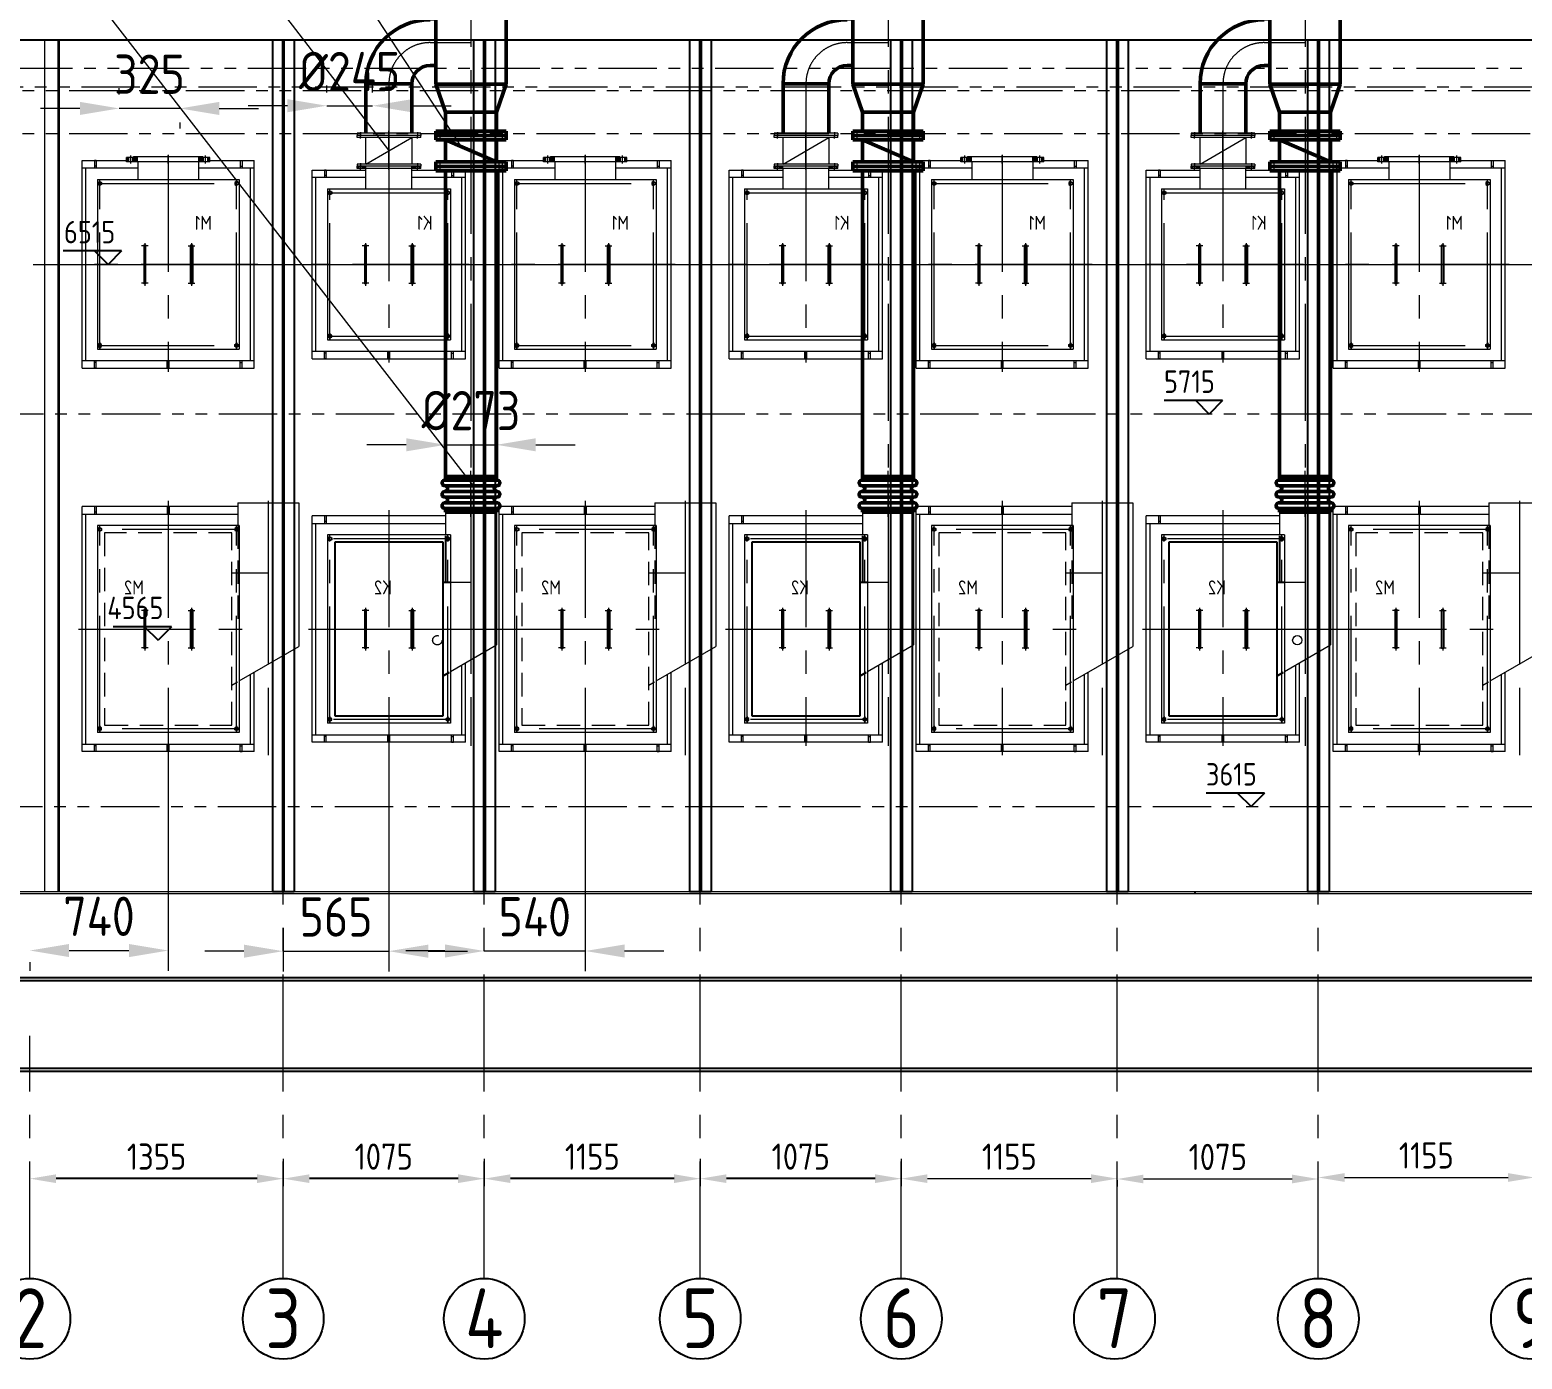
# Model space of a CAD drawing. Header units: millimetres. Extents: x 188205 to 604756, y -401673 to 15123.
# Drawn here: x 348266 to 356246, y -314568 to -307459 of the extents above; entities that cross this region are included whole.
import ezdxf
from ezdxf.enums import TextEntityAlignment as Align

# ---------------------------------------------------------------- set-up
doc = ezdxf.new("R2010")
doc.units = ezdxf.units.MM
doc.header["$LTSCALE"] = 500
for name, pattern in [('CENTER', [2, 1.25, -0.25, 0.25, -0.25]), ('CONTINOUS', [0]), ('DASHED2', [0.375, 0.25, -0.125]), ('DASHEDX2', [38.1, 25.4, -12.7]), ('PHANTOM2', [1.25, 0.625, -0.125, 0.125, -0.125, 0.125, -0.125])]:
    doc.linetypes.add(name, pattern=pattern)
for name, color, linetype, lineweight in [('2D', 4, 'PHANTOM2', 20), ('BIAOZHU', 3, 'Continuous', 25), ('POU', 4, 'Continuous', 20), ('SHI', 7, 'Continuous', 40), ('SW', 8, 'Continuous', 20), ('WEN', 3, 'Continuous', 20), ('XU', 6, 'DASHED2', 20), ('ZHONG', 1, 'CENTER', 20), ('中心线', 1, 'CENTER', 18), ('虚线', 3, 'DASHEDX2', 25)]:
    doc.layers.add(name, color=color, linetype=linetype, lineweight=lineweight)
doc.layers.add('air', color=7, linetype='Continuous', lineweight=50, true_color=0x77bec0)
doc.layers.add('HAN', color=9, linetype='Continuous')
doc.styles.add('GB', font='gbenor.shx', dxfattribs={"bigfont": 'gbcbig.shx'})
doc.dimstyles.new('ISO-25$0', dxfattribs={"dimscale": 40, "dimtxt": 3.5, "dimasz": 3.5, "dimexe": 1, "dimexo": 0.2, "dimgap": 1.2, "dimtad": 1, "dimtoh": 1, "dimdec": 1, "dimzin": 9, "dimdsep": 46, "dimtxsty": 'GB', "dimcen": 0, "dimclrd": 3, "dimclre": 3, "dimclrt": 256, "dimadec": 0, "dimazin": 2, "dimtfac": 1, "dimtdec": 1, "dimtix": 1, "dimtmove": 0, "dimatfit": 3, "dimldrblk": 'DOTSMALL', "dimfxl": 0, "dimlwd": -1, "dimlwe": 20, "dimarcsym": 0})
doc.dimstyles.new('ISO-60', dxfattribs={"dimscale": 60, "dimtxt": 3.5, "dimasz": 3.5, "dimexe": 1.8, "dimexo": 1.25, "dimgap": 1.3, "dimtad": 1, "dimrnd": 1, "dimdsep": 46, "dimtxsty": 'GB', "dimcen": 0, "dimclrd": 3, "dimclre": 3, "dimclrt": 256, "dimadec": 0, "dimazin": 0, "dimtfac": 1, "dimtix": 1, "dimtmove": 0, "dimatfit": 3, "dimldrblk": 'DOTSMALL', "dimfxl": 0, "dimlwd": 20, "dimlwe": 20, "dimarcsym": 0})
pattern_1 = [(45, (-1073.1666, -462.3768), (-2.245064, 2.245064), [])]
pattern_2 = [(45, (-3886.8455, -2451.773), (-2.245064, 2.245064), [])]

# ---------------------------------------------------------------- blocks, each defined once
blk = doc.blocks.new('蝶阀-DN250')
at = {"linetype": 'CONTINOUS'}
for p, q in [((-187.5, 213), (187.5, 213)), ((-187.5, 213), (-187.5, 165)), ((-187.5, 189), (187.5, 189)), ((-187.5, 165), (187.5, 165)), ((-136.5, 165), (-136.5, 48)), ((136.5, 48), (-136.5, 165)), ((136.5, 165), (136.5, 48)), ((187.5, 213), (187.5, 165)), ((-187.5, 48), (-187.5, 0)), ((-187.5, 48), (187.5, 48)), ((-187.5, 24), (187.5, 24)), ((-187.5, 0), (187.5, 0)), ((187.5, 48), (187.5, 0))]:
    blk.add_line(p, q, dxfattribs=at)
at = {"layer": '中心线', "ltscale": 0.04}
for p, q in [((-167.5, 221.2), (-167.5, 157.3)), ((167.5, 221.2), (167.5, 157.3)), ((-167.5, 56.2), (-167.5, -7.7)), ((167.5, 56.2), (167.5, -7.7))]:
    blk.add_line(p, q, dxfattribs=at)
at = {"layer": '中心线', "ltscale": 0.1}
blk.add_line((0, 239), (0, -27.2), dxfattribs=at)
blk = doc.blocks.new('蝶阀-DN220')
for p, q in [((-170, 94.5), (170, 94.5)), ((-170, 94.5), (-170, 82.5)), ((-170, 82.5), (170, 82.5)), ((-170, 70.5), (-170, 82.5)), ((170, 94.5), (170, 82.5)), ((170, 70.5), (170, 82.5)), ((-170, 70.5), (170, 70.5)), ((122.5, -70.5), (-122.5, 70.5)), ((-122.5, 70.5), (-122.5, -70.5)), ((122.5, -70.5), (122.5, 70.5)), ((-170, -70.5), (170, -70.5)), ((-170, -70.5), (-170, -82.5)), ((170, -70.5), (170, -82.5)), ((-170, -82.5), (170, -82.5)), ((-170, -94.5), (-170, -82.5)), ((-170, -94.5), (170, -94.5)), ((170, -94.5), (170, -82.5))]:
    blk.add_line(p, q)
at = {"layer": 'ZHONG'}
for p, q in [((-152.5, 99.7), (-152.5, 78.6)), ((-152.5, 65.3), (-152.5, 86.4)), ((0, -99.7), (0, 107.4)), ((152.5, 99.7), (152.5, 78.6)), ((152.5, 65.3), (152.5, 86.4)), ((-152.5, -65.3), (-152.5, -86.4)), ((-152.5, -99.7), (-152.5, -78.6)), ((152.5, -65.3), (152.5, -86.4)), ((152.5, -99.7), (152.5, -78.6))]:
    blk.add_line(p, q, dxfattribs=at)
blk = doc.blocks.new('波纹管-DN250')
at = {"ltscale": 0.5}
for p, q in [((-139.5, 171.5), (0, 171.5)), ((139.5, 171.5), (0, 171.5)), ((-139.5, 141.1), (0, 141.1)), ((-139.5, 110.8), (0, 110.8)), ((-139.5, 80.4), (0, 80.4)), ((139.5, 141.1), (0, 141.1)), ((139.5, 110.8), (0, 110.8)), ((139.5, 80.4), (0, 80.4)), ((-139.5, 50.1), (0, 50.1)), ((-139.5, 19.7), (0, 19.7)), ((139.5, 50.1), (0, 50.1)), ((139.5, 19.7), (0, 19.7))]:
    blk.add_line(p, q, dxfattribs=at)
at = {"linetype": 'CONTINOUS'}
for p, q in [((136.5, 191.2), (-136.5, 191.2)), ((-136.5, 191.2), (-136.5, 171.5)), ((136.5, 191.2), (136.5, 171.5)), ((-136.5, 19.7), (-136.5, 0)), ((136.5, 0), (-136.5, 0)), ((136.5, 19.7), (136.5, 0))]:
    blk.add_line(p, q, dxfattribs=at)
at = {"ltscale": 0.5}
for centre, major_axis, start_param, end_param in [((-139.5, 156.3), (-0.4, 15.2), -0.023739, 3.117854), ((139.5, 156.3), (-0.2, 15.2), 3.129948, 6.271541), ((-139.5, 95.6), (-0.4, 15.2), -0.023739, 3.117854), ((-139.5, 125.9), (-0.2, 15.2), 3.129948, 6.271541), ((-139.5, 65.2), (0.4, 15.2), 3.166909, 6.308502), ((139.5, 125.9), (-0.4, 15.2), -0.023739, 3.117854), ((139.5, 65.2), (0.5, 15.2), 0.034016, 3.175609), ((139.5, 95.6), (-0.2, 15.2), 3.129948, 6.271541), ((-139.5, 34.9), (-0.4, 15.2), -0.023739, 3.117854), ((139.5, 34.9), (-0.2, 15.2), 3.129948, 6.271541)]:
    blk.add_ellipse(centre, major_axis=major_axis, ratio=1, start_param=start_param, end_param=end_param, dxfattribs=at)
at = {"layer": 'ZHONG', "linetype": 'CONTINOUS'}
blk.add_line((0, -25.8), (0, 220.3), dxfattribs=at)
blk = doc.blocks.new('air-b2')
for p, q in [((689.5, 0), (689.5, -1149.8)), ((1066.5, 0), (1066.5, -1149.8)), ((689.5, -750), (1066.5, -750)), ((689.5, -750), (689.5, -1824.9)), ((1066.5, -750), (1066.5, -1824.9)), ((659, -1724.9), (689.5, -1724.9)), ((316.5, -1822.4), (316.5, -2086.5)), ((561.5, -1822.4), (316.5, -1822.4)), ((561.5, -1822.4), (561.5, -2086.5)), ((1066.5, -1824.9), (689.5, -1824.9)), ((741.5, -1974.9), (689.5, -1824.9)), ((1014.5, -1974.9), (1066.5, -1824.9)), ((741.5, -1974.9), (741.5, -2074.9)), ((1014.5, -1974.9), (741.5, -1974.9)), ((1014.5, -1974.9), (1014.5, -2074.9)), ((741.5, -2287.9), (741.5, -3922)), ((1014.5, -2287.9), (1014.5, -3922))]:
    blk.add_line(p, q)
for centre, radius, start in [((878, -588.5), 188.5, 0), ((659, -1822.4), 342.5, 90), ((659, -1822.4), 97.5, 90)]:
    blk.add_arc(centre, radius, start, 180)
at = {"layer": 'WEN'}
blk.add_line((659, -1479.9), (689.5, -1479.9), dxfattribs=at)
at = {"layer": 'ZHONG'}
for p, q in [((878, 0), (878, -4113.2)), ((659, -1602.4), (878, -1602.4)), ((439, -1822.4), (439, -2275.5))]:
    blk.add_line(p, q, dxfattribs=at)
blk.add_arc((659, -1822.4), 220, 90, 180, dxfattribs=at)
for name, p in [('蝶阀-DN250', (878, -2287.9)), ('波纹管-DN250', (878, -4113.2))]:
    blk.add_blockref(name, p)
at = {"layer": 'WEN', "xscale": -1}
blk.add_blockref('蝶阀-DN220', (439, -2181), dxfattribs=at)
blk = doc.blocks.new('正标高')
at = {"layer": 'BIAOZHU'}
for p, q in [((-2.4, 2.4), (8, 2.4)), ((-2.4, 2.4), (0, 0)), ((2.4, 2.4), (0, 0))]:
    blk.add_line(p, q, dxfattribs=at)
at = {"layer": 'BIAOZHU', "style": 'GB', "flags": 10}
blk.add_attdef('+', (-3.12, 3.76), '', height=4, dxfattribs=at)
at = {"layer": 'BIAOZHU', "style": 'GB'}
blk.add_attdef('1000', (-0.7624, 3.76), '', height=4, dxfattribs=at)
blk = doc.blocks.new('A$C2D085787')
for p, q in [((-145.5, 1248.9), (-145.5, 538.8)), ((127.5, 1248.9), (-145.5, 1248.9)), ((127.5, 1248.9), (127.5, 1127.9)), ((127.5, 1228.9), (430, 1228.9)), ((430, 1228.9), (840, 1228.9)), ((765, 1228.9), (765, 1188.9)), ((765, 1228.9), (775, 1228.9)), ((765, 1198.9), (775, 1198.9)), ((775, 1228.9), (775, 1188.9)), ((840, 18.9), (840, 1228.9)), ((101, 1127.9), (101, 119.9)), ((101, 1127.9), (759, 1127.9)), ((430, 1188.9), (127.5, 1188.9)), ((840, 1188.9), (430, 1188.9)), ((759, 1127.9), (759, 119.9)), ((820, 58.9), (820, 1188.9)), ((101, 873.9), (-9, 873.9)), ((-9, 873.9), (-9, 459.9)), ((101, 396.4), (-145.5, 538.8)), ((20, 18.9), (20, 443.2)), ((40, 58.9), (40, 431.7)), ((101, 119.9), (759, 119.9)), ((840, 58.9), (20, 58.9)), ((20, 18.9), (840, 18.9)), ((85, 18.9), (85, 58.9)), ((95, 48.9), (85, 48.9)), ((95, 18.9), (85, 18.9)), ((95, 18.9), (95, 58.9)), ((425, 18.9), (425, 58.9)), ((425, 48.9), (435, 48.9)), ((425, 18.9), (435, 18.9)), ((435, 18.9), (435, 58.9)), ((765, 18.9), (765, 58.9)), ((765, 48.9), (775, 48.9)), ((765, 18.9), (775, 18.9)), ((775, 18.9), (775, 58.9))]:
    blk.add_line(p, q)
for points in [[(106, 1112.1), (115, 1117.3), (124, 1112.1), (124, 1101.7), (115, 1096.5), (106, 1101.7)], [(106, 135.7), (115, 130.5), (124, 135.7), (124, 146.1), (115, 151.3), (106, 146.1)], [(754, 135.7), (745, 130.5), (736, 135.7), (736, 146.1), (745, 151.3), (754, 146.1)]]:
    blk.add_lwpolyline(points, close=True)
for points in [[(745, 1117.3), (736, 1112.1), (736, 1101.7), (745, 1096.5)], [(745, 1117.3), (754, 1112.1), (754, 1101.7), (745, 1096.5)]]:
    blk.add_lwpolyline(points)
for centre in [(115, 1106.9), (745, 1106.9), (115, 140.9), (745, 140.9)]:
    blk.add_circle(centre, 9)
at = {"layer": 'SW'}
for p, q in [((299, 723.9), (299, 523.9)), ((311, 523.9), (311, 723.9)), ((549, 523.9), (549, 723.9)), ((561, 723.9), (561, 523.9))]:
    blk.add_line(p, q, dxfattribs=at)
for centre, start, end in [((305, 723.9), 0, 180), ((555, 723.9), 0, 180), ((305, 523.9), 180, 0), ((555, 523.9), 180, 0)]:
    blk.add_arc(centre, 6, start, end, dxfattribs=at)
at = {"layer": 'ZHONG'}
for p, q in [((-9, 1259.3), (-9, 0)), ((430, 1259.3), (430, 0)), ((115, 119.9), (115, 1127.9)), ((115, 1091.7), (115, 1127.4)), ((745, 119.9), (745, 1127.9)), ((745, 1091.7), (745, 1127.4)), ((101, 1106.9), (745, 1106.9)), ((322.8, 723.9), (287.2, 723.9)), ((305, 737.9), (305, 510)), ((537.2, 723.9), (572.8, 723.9)), ((555, 737.9), (555, 510)), ((428.6, 623.9), (-145.5, 623.9)), ((860, 623.9), (14.7, 623.9)), ((322.8, 523.9), (287.2, 523.9)), ((537.2, 523.9), (572.8, 523.9)), ((101, 140.9), (745, 140.9)), ((115, 156.2), (115, 120.4)), ((745, 156.2), (745, 120.4))]:
    blk.add_line(p, q, dxfattribs=at)
at = {"layer": '虚线'}
for p, q in [((127.5, 1122.8), (127.5, 873.9)), ((140, 873.9), (104.7, 873.9)), ((140, 373.9), (106.5, 393.3))]:
    blk.add_line(p, q, dxfattribs=at)
blk.add_lwpolyline([(140, 158.9), (140, 1088.9), (720, 1088.9), (720, 158.9)], close=True, dxfattribs=at)
at = {"layer": 'BIAOZHU', "style": 'GB'}
blk.add_text('K2', height=75, dxfattribs=at).set_placement((413.1, 809))
blk = doc.blocks.new('A$C16F912A5')
for p, q in [((-217.5, 1348.9), (-217.5, 580.3)), ((107.5, 1348.9), (-217.5, 1348.9)), ((107.5, 1348.9), (107.5, 1227.9)), ((107.5, 1328.9), (480, 1328.9)), ((480, 1288.9), (107.5, 1288.9)), ((475, 1328.9), (475, 1288.9)), ((475, 1328.9), (485, 1328.9)), ((475, 1298.9), (485, 1298.9)), ((480, 1328.9), (940, 1328.9)), ((940, 1288.9), (480, 1288.9)), ((485, 1328.9), (485, 1288.9)), ((865, 1328.9), (865, 1288.9)), ((865, 1328.9), (875, 1328.9)), ((865, 1298.9), (875, 1298.9)), ((875, 1328.9), (875, 1288.9)), ((920, 58.9), (920, 1288.9)), ((940, 18.9), (940, 1328.9)), ((101, 1227.9), (101, 119.9)), ((101, 1227.9), (859, 1227.9)), ((859, 1227.9), (859, 119.9)), ((107.5, 973.9), (-55, 973.9)), ((-55, 973.9), (-55, 486.5)), ((101, 396.4), (-217.5, 580.3)), ((20, 18.9), (20, 443.2)), ((40, 58.9), (40, 431.7)), ((101, 119.9), (859, 119.9)), ((940, 58.9), (20, 58.9)), ((20, 18.9), (940, 18.9)), ((85, 18.9), (85, 58.9)), ((95, 48.9), (85, 48.9)), ((95, 18.9), (85, 18.9)), ((95, 18.9), (95, 58.9)), ((475, 18.9), (475, 58.9)), ((475, 48.9), (485, 48.9)), ((475, 18.9), (485, 18.9)), ((485, 18.9), (485, 58.9)), ((865, 18.9), (865, 58.9)), ((865, 48.9), (875, 48.9)), ((865, 18.9), (875, 18.9)), ((875, 18.9), (875, 58.9))]:
    blk.add_line(p, q)
for points in [[(106, 1212.1), (115, 1217.3), (124, 1212.1), (124, 1201.7), (115, 1196.5), (106, 1201.7)], [(106, 135.7), (115, 130.5), (124, 135.7), (124, 146.1), (115, 151.3), (106, 146.1)], [(854, 135.7), (845, 130.5), (836, 135.7), (836, 146.1), (845, 151.3), (854, 146.1)]]:
    blk.add_lwpolyline(points, close=True)
for points in [[(845, 1217.3), (836, 1212.1), (836, 1201.7), (845, 1196.5)], [(845, 1217.3), (854, 1212.1), (854, 1201.7), (845, 1196.5)]]:
    blk.add_lwpolyline(points)
for centre in [(115, 1206.9), (845, 1206.9), (115, 140.9), (845, 140.9)]:
    blk.add_circle(centre, 9)
at = {"layer": 'SW'}
for p, q in [((349, 773.9), (349, 573.9)), ((361, 573.9), (361, 773.9)), ((599, 573.9), (599, 773.9)), ((611, 773.9), (611, 573.9))]:
    blk.add_line(p, q, dxfattribs=at)
for centre, start, end in [((355, 773.9), 0, 180), ((605, 773.9), 0, 180), ((355, 573.9), 180, 0), ((605, 573.9), 180, 0)]:
    blk.add_arc(centre, 6, start, end, dxfattribs=at)
at = {"layer": 'XU'}
for p, q in [((107.5, 1227.9), (107.5, 673.9)), ((140, 973.9), (109.8, 973.9)), ((140, 373.9), (109.9, 391.3))]:
    blk.add_line(p, q, dxfattribs=at)
blk.add_lwpolyline([(140, 158.9), (140, 1188.9), (820, 1188.9), (820, 158.9)], close=True, dxfattribs=at)
at = {"layer": 'ZHONG'}
for p, q in [((-55, 1359.3), (-55, 0)), ((480, 1359.3), (480, 0)), ((101, 1206.9), (845, 1206.9)), ((115, 119.9), (115, 1227.9)), ((115, 1191.7), (115, 1227.4)), ((845, 119.9), (845, 1227.9)), ((845, 1191.7), (845, 1227.4)), ((372.8, 773.9), (337.2, 773.9)), ((355, 787.9), (355, 560)), ((587.2, 773.9), (622.8, 773.9)), ((605, 787.9), (605, 560)), ((960, 673.9), (14.7, 673.9)), ((372.8, 573.9), (337.2, 573.9)), ((587.2, 573.9), (622.8, 573.9)), ((101, 140.9), (845, 140.9)), ((115, 156.2), (115, 120.4)), ((845, 156.2), (845, 120.4))]:
    blk.add_line(p, q, dxfattribs=at)
at = {"layer": 'BIAOZHU', "style": 'GB'}
blk.add_text('M2', height=75, dxfattribs=at).set_placement((610.1, 859))
blk = doc.blocks.new('A$C7B05743A')
at = {"layer": 'POU'}
h = blk.add_hatch(dxfattribs=at)
h.set_pattern_fill('ANSI31', color=256, style=0)
h.set_pattern_definition(pattern_1)
h.paths.add_polyline_path([(268.5, 1046.9), (260, 1046.9), (260, 1036.9), (268.5, 1036.9)])
h.paths.add_polyline_path([(306.5, 1036.9), (306.5, 1048.9), (290, 1048.9), (288, 1046.9), (286.5, 1046.9), (286.5, 1036.9)])
h = blk.add_hatch(dxfattribs=at)
h.set_pattern_fill('ANSI31', color=256, style=0)
h.set_pattern_definition(pattern_1)
h.paths.add_polyline_path([(573.5, 1046.9), (572, 1046.9), (570, 1048.9), (553.5, 1048.9), (553.5, 1036.9), (573.5, 1036.9)])
h.paths.add_polyline_path([(600, 1046.9), (591.5, 1046.9), (591.5, 1036.9), (600, 1036.9)])
for p, q in [((260, 1046.9), (288, 1046.9)), ((260, 1036.9), (260, 1046.9)), ((268.5, 1036.9), (268.5, 1046.9)), ((286.5, 1036.9), (286.5, 1046.9)), ((290, 1048.9), (288, 1046.9)), ((290, 1048.9), (570, 1048.9)), ((306.5, 1036.9), (306.5, 1048.9)), ((553.5, 1036.9), (553.5, 1048.9)), ((570, 1048.9), (572, 1046.9)), ((572, 1046.9), (600, 1046.9)), ((573.5, 1036.9), (573.5, 1046.9)), ((591.5, 1036.9), (591.5, 1046.9)), ((600, 1036.9), (600, 1046.9)), ((307.5, 1028.9), (20, 1028.9)), ((20, 18.9), (20, 1028.9)), ((20, 988.9), (307.5, 988.9)), ((40, 58.9), (40, 988.9)), ((85, 1028.9), (85, 988.9)), ((95, 1028.9), (85, 1028.9)), ((95, 998.9), (85, 998.9)), ((95, 1028.9), (95, 988.9)), ((260, 1036.9), (600, 1036.9)), ((307.5, 927.9), (307.5, 1036.9)), ((552.5, 927.9), (552.5, 1036.9)), ((840, 1028.9), (552.5, 1028.9)), ((552.5, 988.9), (840, 988.9)), ((765, 1028.9), (775, 1028.9)), ((765, 1028.9), (765, 988.9)), ((765, 998.9), (775, 998.9)), ((775, 1028.9), (775, 988.9)), ((820, 58.9), (820, 988.9)), ((840, 18.9), (840, 1028.9)), ((759, 927.9), (101, 927.9)), ((101, 927.9), (101, 119.9)), ((759, 927.9), (759, 119.9)), ((759, 119.9), (101, 119.9)), ((20, 58.9), (840, 58.9)), ((840, 18.9), (20, 18.9)), ((85, 18.9), (85, 58.9)), ((95, 48.9), (85, 48.9)), ((95, 18.9), (85, 18.9)), ((95, 18.9), (95, 58.9)), ((425, 18.9), (425, 58.9)), ((435, 48.9), (425, 48.9)), ((435, 18.9), (425, 18.9)), ((435, 18.9), (435, 58.9)), ((765, 18.9), (765, 58.9)), ((765, 48.9), (775, 48.9)), ((765, 18.9), (775, 18.9)), ((775, 18.9), (775, 58.9))]:
    blk.add_line(p, q)
for points in [[(115, 917.3), (106, 912.1), (106, 901.7), (115, 896.5)], [(115, 917.3), (124, 912.1), (124, 901.7), (115, 896.5)]]:
    blk.add_lwpolyline(points)
for points in [[(754, 912.1), (745, 917.3), (736, 912.1), (736, 901.7), (745, 896.5), (754, 901.7)], [(106, 135.7), (115, 130.5), (124, 135.7), (124, 146.1), (115, 151.3), (106, 146.1)], [(754, 135.7), (745, 130.5), (736, 135.7), (736, 146.1), (745, 151.3), (754, 146.1)]]:
    blk.add_lwpolyline(points, close=True)
for centre in [(115, 906.9), (745, 906.9), (115, 140.9), (745, 140.9)]:
    blk.add_circle(centre, 9)
at = {"layer": 'SW'}
for p, q in [((299, 623.9), (299, 423.9)), ((311, 423.9), (311, 623.9)), ((549, 423.9), (549, 623.9)), ((561, 623.9), (561, 423.9))]:
    blk.add_line(p, q, dxfattribs=at)
for centre, start, end in [((305, 623.9), 0, 180), ((555, 623.9), 0, 180), ((305, 423.9), 180, 0), ((555, 423.9), 180, 0)]:
    blk.add_arc(centre, 6, start, end, dxfattribs=at)
at = {"layer": 'ZHONG'}
for p, q in [((277.5, 1031.7), (277.5, 1052.8)), ((430, 1059.3), (430, 0)), ((430, 1031.7), (430, 1052.8)), ((582.5, 1031.7), (582.5, 1052.8)), ((115, 119.9), (115, 927.9)), ((115, 891.7), (115, 927.4)), ((759, 906.9), (115, 906.9)), ((745, 119.9), (745, 927.9)), ((745, 891.7), (745, 927.4)), ((322.8, 623.9), (287.2, 623.9)), ((305, 637.9), (305, 410)), ((537.2, 623.9), (572.8, 623.9)), ((555, 637.9), (555, 410)), ((0, 523.9), (845.3, 523.9)), ((322.8, 423.9), (287.2, 423.9)), ((537.2, 423.9), (572.8, 423.9)), ((115, 156.2), (115, 120.4)), ((759, 140.9), (115, 140.9)), ((745, 156.2), (745, 120.4))]:
    blk.add_line(p, q, dxfattribs=at)
at = {"layer": 'BIAOZHU', "style": 'GB'}
blk.add_text('K1', height=75, dxfattribs=at).set_placement((196.2, 709))
blk = doc.blocks.new('A$C7C540FFD')
at = {"layer": 'POU'}
h = blk.add_hatch(dxfattribs=at)
h.set_pattern_fill('ANSI31', color=256, style=0)
h.set_pattern_definition(pattern_2)
h.paths.add_polyline_path([(316, 1148.9), (294.5, 1148.9), (291.5, 1145.9), (291, 1145.9), (291, 1122.9), (316, 1122.9)])
h.paths.add_polyline_path([(257.5, 1122.9), (269, 1122.9), (269, 1145.9), (257.5, 1145.9)])
h = blk.add_hatch(dxfattribs=at)
h.set_pattern_fill('ANSI31', color=256, style=0)
h.set_pattern_definition(pattern_2)
h.paths.add_polyline_path([(691, 1122.9), (702.5, 1122.9), (702.5, 1145.9), (691, 1145.9)])
h.paths.add_polyline_path([(669, 1122.9), (669, 1145.9), (668.5, 1145.9), (665.5, 1148.9), (644, 1148.9), (644, 1122.9)])
for p, q in [((257.5, 1128.9), (20, 1128.9)), ((20, 18.9), (20, 1128.9)), ((85, 1128.9), (85, 1088.9)), ((95, 1128.9), (85, 1128.9)), ((95, 1128.9), (95, 1088.9)), ((257.5, 1145.9), (291.5, 1145.9)), ((257.5, 1122.9), (257.5, 1145.9)), ((257.5, 1122.9), (702.5, 1122.9)), ((269, 1122.9), (269, 1145.9)), ((282.5, 1122.9), (677.5, 1122.9)), ((291, 1122.9), (291, 1145.9)), ((294.5, 1148.9), (291.5, 1145.9)), ((294.5, 1148.9), (665.5, 1148.9)), ((316, 1122.9), (316, 1148.9)), ((317.5, 1122.9), (317.5, 1027.9)), ((642.5, 1122.9), (642.5, 1027.9)), ((644, 1122.9), (644, 1148.9)), ((665.5, 1148.9), (668.5, 1145.9)), ((668.5, 1145.9), (702.5, 1145.9)), ((669, 1122.9), (669, 1145.9)), ((691, 1122.9), (691, 1145.9)), ((702.5, 1122.9), (702.5, 1145.9)), ((940, 1128.9), (702.5, 1128.9)), ((865, 1128.9), (875, 1128.9)), ((865, 1128.9), (865, 1088.9)), ((875, 1128.9), (875, 1088.9)), ((940, 18.9), (940, 1128.9)), ((20, 1088.9), (317.5, 1088.9)), ((40, 58.9), (40, 1088.9)), ((95, 1098.9), (85, 1098.9)), ((642.5, 1088.9), (940, 1088.9)), ((865, 1098.9), (875, 1098.9)), ((920, 58.9), (920, 1088.9)), ((859, 1027.9), (101, 1027.9)), ((101, 1027.9), (101, 119.9)), ((859, 1027.9), (859, 119.9)), ((859, 119.9), (101, 119.9)), ((20, 58.9), (940, 58.9)), ((940, 18.9), (20, 18.9)), ((85, 18.9), (85, 58.9)), ((95, 48.9), (85, 48.9)), ((95, 18.9), (85, 18.9)), ((95, 18.9), (95, 58.9)), ((475, 18.9), (475, 58.9)), ((485, 48.9), (475, 48.9)), ((485, 18.9), (475, 18.9)), ((485, 18.9), (485, 58.9)), ((865, 18.9), (865, 58.9)), ((865, 48.9), (875, 48.9)), ((865, 18.9), (875, 18.9)), ((875, 18.9), (875, 58.9))]:
    blk.add_line(p, q)
for points in [[(115, 1017.3), (106, 1012.1), (106, 1001.7), (115, 996.5)], [(115, 1017.3), (124, 1012.1), (124, 1001.7), (115, 996.5)]]:
    blk.add_lwpolyline(points)
for points in [[(854, 1012.1), (845, 1017.3), (836, 1012.1), (836, 1001.7), (845, 996.5), (854, 1001.7)], [(106, 135.7), (115, 130.5), (124, 135.7), (124, 146.1), (115, 151.3), (106, 146.1)], [(854, 135.7), (845, 130.5), (836, 135.7), (836, 146.1), (845, 151.3), (854, 146.1)]]:
    blk.add_lwpolyline(points, close=True)
for centre in [(115, 1006.9), (845, 1006.9), (115, 140.9), (845, 140.9)]:
    blk.add_circle(centre, 9)
at = {"layer": 'SW'}
for p, q in [((349, 673.9), (349, 473.9)), ((361, 473.9), (361, 673.9)), ((599, 473.9), (599, 673.9)), ((611, 673.9), (611, 473.9))]:
    blk.add_line(p, q, dxfattribs=at)
for centre, start, end in [((355, 673.9), 0, 180), ((605, 673.9), 0, 180), ((355, 473.9), 180, 0), ((605, 473.9), 180, 0)]:
    blk.add_arc(centre, 6, start, end, dxfattribs=at)
at = {"layer": 'ZHONG'}
for p, q in [((280, 1114.4), (280, 1156.4)), ((480, 1159.3), (480, 0)), ((480, 1114.4), (480, 1156.4)), ((680, 1114.4), (680, 1156.4)), ((115, 119.9), (115, 1027.9)), ((115, 991.7), (115, 1027.4)), ((859, 1006.9), (115, 1006.9)), ((845, 119.9), (845, 1027.9)), ((845, 991.7), (845, 1027.4)), ((372.8, 673.9), (337.2, 673.9)), ((355, 687.9), (355, 460)), ((587.2, 673.9), (622.8, 673.9)), ((605, 687.9), (605, 460)), ((0, 573.9), (945.3, 573.9)), ((372.8, 473.9), (337.2, 473.9)), ((587.2, 473.9), (622.8, 473.9)), ((115, 156.2), (115, 120.4)), ((859, 140.9), (115, 140.9)), ((845, 156.2), (845, 120.4))]:
    blk.add_line(p, q, dxfattribs=at)
at = {"layer": 'BIAOZHU', "style": 'GB'}
blk.add_text('M1', height=75, dxfattribs=at).set_placement((246.2, 759))
blk = doc.blocks.new('*D606')
at = {"layer": 'Defpoints', "color": 0}
for p in [(348743.7, -307879), (348743.7, -307879), (349068.7, -307879)]:
    blk.add_point(p, dxfattribs=at)
at = {"layer": 'WEN', "color": 3, "lineweight": 20}
for p, q in [((348743.7, -307804), (348743.7, -307771)), ((348533.7, -307879), (348323.7, -307879)), ((349068.7, -307879), (348743.7, -307879)), ((349278.7, -307879), (349488.7, -307879)), ((349068.7, -307954), (349068.7, -307987))]:
    blk.add_line(p, q, dxfattribs=at)
at = {"layer": 'WEN', "color": 3}
for points in [[(348533.7, -307844), (348533.7, -307914), (348743.7, -307879)], [(349278.7, -307844), (349278.7, -307914), (349068.7, -307879)]]:
    blk.add_solid(points, dxfattribs=at)
at = {"layer": 'WEN', "insert": (348906.2, -307696), "char_height": 210, "attachment_point": 5, "style": 'GB'}
blk.add_mtext('325', dxfattribs=at)
blk = doc.blocks.new('_DotSmall')
at = {"color": 0, "linetype": 'ByBlock', "const_width": 0.5}
blk.add_lwpolyline([(-0.0625, 0, 1), (0.0625, 0, 1)], format="xyb", close=True, dxfattribs=at)
blk = doc.blocks.new('*D607')
at = {"layer": 'Defpoints', "color": 0}
for p in [(350098.7, -307864.6), (349853.7, -307868.9), (350098.7, -307868.9)]:
    blk.add_point(p, dxfattribs=at)
at = {"layer": 'WEN', "color": 3, "lineweight": 20}
for p, q in [((349853.7, -307793.9), (349853.7, -307756.6)), ((350098.7, -307793.9), (350098.7, -307756.6)), ((349643.7, -307864.6), (349433.7, -307864.6)), ((349853.7, -307864.6), (350098.7, -307864.6)), ((350308.7, -307864.6), (350518.7, -307864.6))]:
    blk.add_line(p, q, dxfattribs=at)
at = {"layer": 'WEN', "color": 3}
for points in [[(349643.7, -307829.6), (349643.7, -307899.6), (349853.7, -307864.6)], [(350308.7, -307829.6), (350308.7, -307899.6), (350098.7, -307864.6)]]:
    blk.add_solid(points, dxfattribs=at)
at = {"layer": 'WEN', "insert": (349976.2, -307681.6), "char_height": 210, "attachment_point": 5, "style": 'GB'}
blk.add_mtext('%%c245', dxfattribs=at)
blk = doc.blocks.new('*D608')
at = {"layer": 'Defpoints', "color": 0}
for p in [(350488.7, -309655.4), (350761.7, -309655.4), (350761.7, -309678.1)]:
    blk.add_point(p, dxfattribs=at)
at = {"layer": 'WEN', "color": 3, "lineweight": 20}
for p, q in [((350278.7, -309678.1), (350068.7, -309678.1)), ((350488.7, -309678.1), (350761.7, -309678.1)), ((350971.7, -309678.1), (351181.7, -309678.1)), ((350488.7, -309730.4), (350488.7, -309786.1)), ((350761.7, -309730.4), (350761.7, -309786.1))]:
    blk.add_line(p, q, dxfattribs=at)
at = {"layer": 'WEN', "color": 3}
for points in [[(350278.7, -309643.1), (350278.7, -309713.1), (350488.7, -309678.1)], [(350971.7, -309643.1), (350971.7, -309713.1), (350761.7, -309678.1)]]:
    blk.add_solid(points, dxfattribs=at)
at = {"layer": 'WEN', "insert": (350625.2, -309495.1), "char_height": 210, "attachment_point": 5, "style": 'GB'}
blk.add_mtext('%%c273', dxfattribs=at)
blk = doc.blocks.new('A$C7B3D596B')
at = {"layer": 'HAN'}
for p, q in [((0, 4556), (0, 0)), ((0, 4556), (116, 4556)), ((54, 4556), (54, 0)), ((62, 4556), (62, 0)), ((116, 4556), (116, 0)), ((0, 0), (116, 0))]:
    blk.add_line(p, q, dxfattribs=at)
at = {"layer": 'ZHONG', "color": 1}
blk.add_line((58, 4556), (58, 0), dxfattribs=at)
blk = doc.blocks.new('序号')
at = {"layer": 'BIAOZHU'}
blk.add_circle((0, -5.4), 5.4, dxfattribs=at)
at = {"layer": 'BIAOZHU', "style": 'GB', "flags": 8}
blk.add_attdef('序号', text='', height=8, dxfattribs=at).set_placement((0, -5.48), align=Align.MIDDLE)
blk = doc.blocks.new('*D610')
at = {"layer": 'BIAOZHU', "color": 3, "linetype": 'ByBlock', "lineweight": 20}
for p, q in [((349621.2, -313495.9), (349621.2, -313642.8)), ((350696.2, -313495.9), (350696.2, -313642.8))]:
    blk.add_line(p, q, dxfattribs=at)
at = {"layer": 'BIAOZHU', "color": 3}
blk.add_line((350556.2, -313602.8), (349761.2, -313602.8), dxfattribs=at)
for points in [[(349761.2, -313579.5), (349761.2, -313626.2), (349621.2, -313602.8)], [(350556.2, -313579.5), (350556.2, -313626.2), (350696.2, -313602.8)]]:
    blk.add_solid(points, dxfattribs=at)
at = {"layer": 'Defpoints', "color": 0}
for p in [(349621.2, -313487.9), (350696.2, -313487.9), (349621.2, -313602.8)]:
    blk.add_point(p, dxfattribs=at)
at = {"layer": 'BIAOZHU', "insert": (350158.7, -313484.8), "char_height": 140, "attachment_point": 5, "style": 'GB'}
blk.add_mtext('1075', dxfattribs=at)
blk = doc.blocks.new('*D611')
at = {"layer": 'BIAOZHU', "color": 3, "linetype": 'ByBlock', "lineweight": 20}
for p, q in [((348266.2, -313594.8), (348266.2, -313562.8)), ((349621.2, -313594.8), (349621.2, -313562.8))]:
    blk.add_line(p, q, dxfattribs=at)
at = {"layer": 'BIAOZHU', "color": 3}
blk.add_line((349481.2, -313602.8), (348406.2, -313602.8), dxfattribs=at)
for points in [[(348406.2, -313579.5), (348406.2, -313626.2), (348266.2, -313602.8)], [(349481.2, -313579.5), (349481.2, -313626.2), (349621.2, -313602.8)]]:
    blk.add_solid(points, dxfattribs=at)
at = {"layer": 'Defpoints', "color": 0}
for p in [(348266.2, -313602.8), (348266.2, -313602.8), (349621.2, -313602.8)]:
    blk.add_point(p, dxfattribs=at)
at = {"layer": 'BIAOZHU', "insert": (348943.7, -313484.8), "char_height": 140, "attachment_point": 5, "style": 'GB'}
blk.add_mtext('1355', dxfattribs=at)
blk = doc.blocks.new('*D612')
at = {"layer": 'BIAOZHU', "color": 3, "linetype": 'ByBlock', "lineweight": 20}
for p, q in [((351851.2, -313495.9), (351851.2, -313642.8)), ((352926.2, -313495.9), (352926.2, -313642.8))]:
    blk.add_line(p, q, dxfattribs=at)
at = {"layer": 'BIAOZHU', "color": 3}
blk.add_line((352786.2, -313602.8), (351991.2, -313602.8), dxfattribs=at)
for points in [[(351991.2, -313579.5), (351991.2, -313626.2), (351851.2, -313602.8)], [(352786.2, -313579.5), (352786.2, -313626.2), (352926.2, -313602.8)]]:
    blk.add_solid(points, dxfattribs=at)
at = {"layer": 'Defpoints', "color": 0}
for p in [(351851.2, -313487.9), (352926.2, -313487.9), (351851.2, -313602.8)]:
    blk.add_point(p, dxfattribs=at)
at = {"layer": 'BIAOZHU', "insert": (352388.7, -313484.8), "char_height": 140, "attachment_point": 5, "style": 'GB'}
blk.add_mtext('1075', dxfattribs=at)
blk = doc.blocks.new('*D613')
at = {"layer": 'BIAOZHU', "color": 3, "linetype": 'ByBlock', "lineweight": 20}
for p, q in [((350696.2, -313594.8), (350696.2, -313562.8)), ((351851.2, -313594.8), (351851.2, -313562.8))]:
    blk.add_line(p, q, dxfattribs=at)
at = {"layer": 'BIAOZHU', "color": 3}
blk.add_line((351711.2, -313602.8), (350836.2, -313602.8), dxfattribs=at)
for points in [[(350836.2, -313579.5), (350836.2, -313626.2), (350696.2, -313602.8)], [(351711.2, -313579.5), (351711.2, -313626.2), (351851.2, -313602.8)]]:
    blk.add_solid(points, dxfattribs=at)
at = {"layer": 'Defpoints', "color": 0}
for p in [(350696.2, -313602.8), (350696.2, -313602.8), (351851.2, -313602.8)]:
    blk.add_point(p, dxfattribs=at)
at = {"layer": 'BIAOZHU', "insert": (351273.7, -313484.8), "char_height": 140, "attachment_point": 5, "style": 'GB'}
blk.add_mtext('1155', dxfattribs=at)
blk = doc.blocks.new('*D616')
at = {"layer": 'Defpoints', "color": 0}
for p in [(352926.2, -313602.8), (354081.2, -313602.8), (354081.2, -313602.8)]:
    blk.add_point(p, dxfattribs=at)
at = {"layer": 'WEN', "color": 3, "linetype": 'ByBlock', "lineweight": 20}
for p, q in [((352926.2, -313594.8), (352926.2, -313562.8)), ((354081.2, -313594.8), (354081.2, -313562.8))]:
    blk.add_line(p, q, dxfattribs=at)
at = {"layer": 'WEN', "color": 3}
blk.add_line((353066.2, -313602.8), (353941.2, -313602.8), dxfattribs=at)
for points in [[(353066.2, -313579.5), (353066.2, -313626.2), (352926.2, -313602.8)], [(353941.2, -313579.5), (353941.2, -313626.2), (354081.2, -313602.8)]]:
    blk.add_solid(points, dxfattribs=at)
at = {"layer": 'WEN', "insert": (353503.7, -313484.8), "char_height": 140, "attachment_point": 5, "style": 'GB'}
blk.add_mtext('1155', dxfattribs=at)
blk = doc.blocks.new('*D617')
at = {"layer": 'Defpoints', "color": 0}
for p in [(354081.2, -313602.8), (355156.2, -313604.5), (355156.2, -313604.5)]:
    blk.add_point(p, dxfattribs=at)
at = {"layer": 'WEN', "color": 3, "linetype": 'ByBlock', "lineweight": 20}
for p, q in [((354081.2, -313610.8), (354081.2, -313644.5)), ((355156.2, -313596.5), (355156.2, -313564.5))]:
    blk.add_line(p, q, dxfattribs=at)
at = {"layer": 'WEN', "color": 3}
blk.add_line((354221.2, -313604.5), (355016.2, -313604.5), dxfattribs=at)
for points in [[(354221.2, -313581.2), (354221.2, -313627.8), (354081.2, -313604.5)], [(355016.2, -313581.2), (355016.2, -313627.8), (355156.2, -313604.5)]]:
    blk.add_solid(points, dxfattribs=at)
at = {"layer": 'WEN', "insert": (354618.7, -313486.5), "char_height": 140, "attachment_point": 5, "style": 'GB'}
blk.add_mtext('1075', dxfattribs=at)
blk = doc.blocks.new('*D618')
at = {"layer": 'Defpoints', "color": 0}
for p in [(355156.2, -313596.5), (356311.2, -313596.5), (356311.2, -313596.5)]:
    blk.add_point(p, dxfattribs=at)
at = {"layer": 'WEN', "color": 3, "linetype": 'ByBlock', "lineweight": 20}
for p, q in [((355156.2, -313588.5), (355156.2, -313556.5)), ((356311.2, -313588.5), (356311.2, -313556.5))]:
    blk.add_line(p, q, dxfattribs=at)
at = {"layer": 'WEN', "color": 3}
blk.add_line((355296.2, -313596.5), (356171.2, -313596.5), dxfattribs=at)
for points in [[(355296.2, -313573.2), (355296.2, -313619.8), (355156.2, -313596.5)], [(356171.2, -313573.2), (356171.2, -313619.8), (356311.2, -313596.5)]]:
    blk.add_solid(points, dxfattribs=at)
at = {"layer": 'WEN', "insert": (355733.7, -313478.5), "char_height": 140, "attachment_point": 5, "style": 'GB'}
blk.add_mtext('1155', dxfattribs=at)
blk = doc.blocks.new('*D627')
at = {"layer": 'Defpoints', "color": 0}
for p in [(350186.2, -311012.5), (349621.2, -312186.6), (350186.2, -312386.3)]:
    blk.add_point(p, dxfattribs=at)
at = {"layer": 'WEN', "color": 3, "lineweight": 20}
for p, q in [((350186.2, -311087.5), (350186.2, -312494.3)), ((349621.2, -312261.6), (349621.2, -312494.3)), ((349411.2, -312386.3), (349201.2, -312386.3)), ((349621.2, -312386.3), (350186.2, -312386.3)), ((350396.2, -312386.3), (350606.2, -312386.3))]:
    blk.add_line(p, q, dxfattribs=at)
at = {"layer": 'WEN', "color": 3}
for points in [[(349411.2, -312351.3), (349411.2, -312421.3), (349621.2, -312386.3)], [(350396.2, -312351.3), (350396.2, -312421.3), (350186.2, -312386.3)]]:
    blk.add_solid(points, dxfattribs=at)
at = {"layer": 'WEN', "insert": (349903.7, -312203.3), "char_height": 210, "attachment_point": 5, "style": 'GB'}
blk.add_mtext('565', dxfattribs=at)
blk = doc.blocks.new('*D628')
at = {"layer": 'Defpoints', "color": 0}
for p in [(351236.2, -311113), (350696.2, -312386.3), (351236.2, -312385.2)]:
    blk.add_point(p, dxfattribs=at)
at = {"layer": 'WEN', "color": 3, "lineweight": 20}
for p, q in [((351236.2, -311188), (351236.2, -312493.2)), ((350696.2, -312311.3), (350696.2, -312277.2)), ((350486.2, -312385.2), (350276.2, -312385.2)), ((350696.2, -312385.2), (351236.2, -312385.2)), ((351446.2, -312385.2), (351656.2, -312385.2))]:
    blk.add_line(p, q, dxfattribs=at)
at = {"layer": 'WEN', "color": 3}
for points in [[(350486.2, -312350.2), (350486.2, -312420.2), (350696.2, -312385.2)], [(351446.2, -312350.2), (351446.2, -312420.2), (351236.2, -312385.2)]]:
    blk.add_solid(points, dxfattribs=at)
at = {"layer": 'WEN', "insert": (350966.2, -312202.2), "char_height": 210, "attachment_point": 5, "style": 'GB'}
blk.add_mtext('540', dxfattribs=at)
blk = doc.blocks.new('*D629')
at = {"layer": 'Defpoints', "color": 0}
for p in [(349006.2, -311036.4), (348266.2, -312369.9), (349006.2, -312382.8)]:
    blk.add_point(p, dxfattribs=at)
at = {"layer": 'WEN', "color": 3, "lineweight": 20}
for p, q in [((349006.2, -311111.4), (349006.2, -312490.8)), ((348476.2, -312382.8), (348796.2, -312382.8)), ((348266.2, -312444.9), (348266.2, -312490.8))]:
    blk.add_line(p, q, dxfattribs=at)
at = {"layer": 'WEN', "color": 3}
for points in [[(348476.2, -312347.8), (348476.2, -312417.8), (348266.2, -312382.8)], [(348796.2, -312347.8), (348796.2, -312417.8), (349006.2, -312382.8)]]:
    blk.add_solid(points, dxfattribs=at)
at = {"layer": 'WEN', "insert": (348636.2, -312199.8), "char_height": 210, "attachment_point": 5, "style": 'GB'}
blk.add_mtext('740', dxfattribs=at)

msp = doc.modelspace()

# ---------------------------------------------------------------- linework, layer by layer
at = {"linetype": 'Continuous'}
msp.add_line((368667.215, -307513.284), (346602.215, -307513.284), dxfattribs=at)
for p, q in [((354496.215, -312069.284), (354496.215, -312079.291)), ((370516.215, -312529.291), (346036.215, -312529.291)), ((368144.806, -312545.291), (346036.215, -312545.291)), ((352493.215, -312529.291), (349177.215, -312529.291)), ((352493.215, -312545.291), (349177.215, -312545.291)), ((355255.215, -312529.291), (352829.215, -312529.291)), ((355255.215, -312545.291), (352829.215, -312545.291)), ((370516.215, -313013.291), (346036.215, -313013.291)), ((370516.215, -313029.291), (346036.215, -313029.291))]:
    msp.add_line(p, q)
at = {"layer": '2D'}
for p, q in [((346931.215, -307663.284), (368121.215, -307663.284)), ((347226.215, -307783.284), (368121.215, -307783.284)), ((347292.215, -307763.284), (368417.215, -307763.284)), ((347226.215, -308013.284), (368121.215, -308013.284)), ((367714.215, -309513.277), (347686.273, -309513.277)), ((347396.215, -311613.284), (367947.215, -311613.284))]:
    msp.add_line(p, q, dxfattribs=at)
at = {"layer": 'SW'}
for p, q in [((348345.215, -307513.284), (348345.215, -312069.284)), ((348416.215, -307513.284), (348416.215, -312069.284)), ((348423.215, -307513.284), (348423.215, -312069.284)), ((348283.864, -308713.277), (372076.587, -308713.277))]:
    msp.add_line(p, q, dxfattribs=at)
msp.add_circle((355043.833, -310723.277), 25, dxfattribs=at)
at = {"layer": 'WEN'}
for p, q in [((350575.067, -308084.702), (347536.723, -303457.812)), ((350186.211, -308101.943), (347426.525, -304523.294)), ((350638.215, -309896.852), (347222.983, -305491.45)), ((368667.215, -312079.291), (346186.012, -312079.291)), ((368411.215, -312069.284), (346926.215, -312069.284))]:
    msp.add_line(p, q, dxfattribs=at)
at = {"layer": 'XU'}
msp.add_circle((350445.212, -310723.277), 25, dxfattribs=at)
at = {"layer": 'ZHONG'}
for p, q in [((349621.212, -314136.384), (349621.212, -311681.443)), ((350696.215, -314136.384), (350696.215, -311681.443)), ((351851.212, -314136.384), (351851.212, -311681.443)), ((352926.212, -314136.384), (352926.212, -311681.443)), ((354081.212, -314136.384), (354081.212, -311681.443)), ((355156.212, -314136.384), (355156.212, -311681.443)), ((348266.215, -314136.384), (348266.215, -312839.346)), ((348266.215, -314136.384), (348266.215, -313526.362))]:
    msp.add_line(p, q, dxfattribs=at)

# ---------------------------------------------------------------- block references
ref = msp.add_blockref('正标高', (348951.864, -310723.277), dxfattribs=dict(xscale=-30, yscale=30, zscale=30))
ref.add_attrib('1000', '4565', (348680.594, -310610.477), dxfattribs={"layer": 'BIAOZHU', "height": 120, "style": 'GB'})
at = {"layer": 'air'}
for p in [(349747.211, -305924.808), (351977.211, -305924.808), (354207.211, -305924.808)]:
    msp.add_blockref('air-b2', p, dxfattribs=at)
at = {"layer": 'SHI'}
ref = msp.add_blockref('序号', (348266.215, -314568.112), dxfattribs=dict(at, xscale=40, yscale=40, zscale=40, rotation=180))
ref.add_attrib('序号', '2', dxfattribs={"layer": 'BIAOZHU', "height": 320, "style": 'GB', "flags": 8}).set_placement((348266.215, -314348.977), align=Align.MIDDLE)
ref = msp.add_blockref('序号', (349621.212, -314568.112), dxfattribs=dict(at, xscale=40, yscale=40, zscale=40, rotation=180))
ref.add_attrib('序号', '3', dxfattribs={"layer": 'BIAOZHU', "height": 320, "style": 'GB', "flags": 8}).set_placement((349621.212, -314348.977), align=Align.MIDDLE)
ref = msp.add_blockref('序号', (350696.215, -314568.112), dxfattribs=dict(at, xscale=40, yscale=40, zscale=40, rotation=180))
ref.add_attrib('序号', '4', dxfattribs={"layer": 'BIAOZHU', "height": 320, "style": 'GB', "flags": 8}).set_placement((350696.215, -314348.977), align=Align.MIDDLE)
ref = msp.add_blockref('序号', (351851.212, -314568.112), dxfattribs=dict(at, xscale=40, yscale=40, zscale=40, rotation=180))
ref.add_attrib('序号', '5', dxfattribs={"layer": 'BIAOZHU', "height": 320, "style": 'GB', "flags": 8}).set_placement((351851.212, -314348.977), align=Align.MIDDLE)
ref = msp.add_blockref('序号', (352926.212, -314568.112), dxfattribs=dict(at, xscale=40, yscale=40, zscale=40, rotation=180))
ref.add_attrib('序号', '6', dxfattribs={"layer": 'BIAOZHU', "height": 320, "style": 'GB', "flags": 8}).set_placement((352926.212, -314348.977), align=Align.MIDDLE)
ref = msp.add_blockref('序号', (354066.215, -314568.112), dxfattribs=dict(at, xscale=40, yscale=40, zscale=40, rotation=180))
ref.add_attrib('序号', '7', dxfattribs={"layer": 'BIAOZHU', "height": 320, "style": 'GB', "flags": 8}).set_placement((354066.215, -314348.977), align=Align.MIDDLE)
ref = msp.add_blockref('序号', (355156.212, -314568.112), dxfattribs=dict(at, xscale=40, yscale=40, zscale=40, rotation=180))
ref.add_attrib('序号', '8', dxfattribs={"layer": 'BIAOZHU', "height": 320, "style": 'GB', "flags": 8}).set_placement((355156.212, -314348.977), align=Align.MIDDLE)
ref = msp.add_blockref('序号', (356296.215, -314568.112), dxfattribs=dict(at, xscale=40, yscale=40, zscale=40, rotation=180))
ref.add_attrib('序号', '9', dxfattribs={"layer": 'BIAOZHU', "height": 320, "style": 'GB', "flags": 8}).set_placement((356296.215, -314348.977), align=Align.MIDDLE)
at = {"layer": 'SW', "xscale": -1}
for name, p in [('A$C7B3D596B', (349679.215, -312069.284)), ('A$C7B3D596B', (350754.215, -312069.284)), ('A$C7B3D596B', (351909.215, -312069.284)), ('A$C7B3D596B', (352984.215, -312069.284)), ('A$C7B3D596B', (354139.215, -312069.284)), ('A$C7B3D596B', (355214.215, -312069.284)), ('A$C7C540FFD', (349486.212, -309287.198)), ('A$C7B05743A', (350616.211, -309237.198)), ('A$C7C540FFD', (351716.212, -309287.198)), ('A$C7B05743A', (352846.211, -309237.198)), ('A$C7C540FFD', (353946.212, -309287.198)), ('A$C7B05743A', (355076.211, -309237.198)), ('A$C7C540FFD', (356176.212, -309287.198)), ('A$C16F912A5', (349486.212, -311337.198)), ('A$C16F912A5', (351716.212, -311337.198)), ('A$C16F912A5', (353946.212, -311337.198)), ('A$C16F912A5', (356176.212, -311337.198)), ('A$C2D085787', (350616.212, -311287.198)), ('A$C2D085787', (352846.212, -311287.198)), ('A$C2D085787', (355076.212, -311287.198))]:
    msp.add_blockref(name, p, dxfattribs=at)
at = {"layer": 'SW'}
ref = msp.add_blockref('正标高', (348684.247, -308713.277), dxfattribs=dict(at, xscale=-30, yscale=30, zscale=30))
ref.add_attrib('1000', '6515', (348448.961, -308600.477), dxfattribs={"layer": 'BIAOZHU', "height": 120, "style": 'GB'})
ref = msp.add_blockref('正标高', (354572.507, -309513.277), dxfattribs=dict(at, xscale=-30, yscale=30, zscale=30))
ref.add_attrib('1000', '5715', (354331.237, -309400.477), dxfattribs={"layer": 'BIAOZHU', "height": 120, "style": 'GB'})
ref = msp.add_blockref('正标高', (354796.719, -311613.284), dxfattribs=dict(at, xscale=-30, yscale=30, zscale=30))
ref.add_attrib('1000', '3615', (354555.449, -311500.484), dxfattribs={"layer": 'BIAOZHU', "height": 120, "style": 'GB'})

# ---------------------------------------------------------------- dimensions: what is measured, and where the dimension line sits
at = {"layer": 'BIAOZHU'}
for base, p1, p2, override, picture, middle in [((348266.215, -313602.823), (349621.212, -313602.823), (348266.215, -313602.823), {"dimatfit": 0, "dimfxl": 1.25}, '*D611', (348943.713, -313484.823)), ((349621.212, -313602.823), (350696.215, -313487.865), (349621.212, -313487.865), {"dimtmove": 1, "dimatfit": 0, "dimfxl": 1.25}, '*D610', (350158.713, -313484.823)), ((350696.215, -313602.823), (351851.212, -313602.823), (350696.215, -313602.823), {"dimatfit": 0, "dimfxl": 1.25}, '*D613', (351273.713, -313484.823)), ((351851.212, -313602.823), (352926.212, -313487.865), (351851.212, -313487.865), {"dimtmove": 1, "dimatfit": 0, "dimfxl": 1.25}, '*D612', (352388.712, -313484.823))]:
    dim = msp.add_linear_dim(base=base, p1=p1, p2=p2, angle=180, dimstyle='ISO-25$0', override=override, dxfattribs=at)
    dim.commit()
    dim.dimension.update_dxf_attribs({"geometry": picture, "text_midpoint": middle})
at = {"layer": 'WEN'}
for base, p1, p2, picture, middle in [((350098.711, -307864.558), (349853.711, -307868.899), (350098.711, -307868.899), '*D607', (349976.211, -307681.558)), ((350761.712, -309678.086), (350488.712, -309655.371), (350761.712, -309655.371), '*D608', (350625.212, -309495.086))]:
    dim = msp.add_linear_dim(base=base, p1=p1, p2=p2, dimstyle='ISO-60', override={"dimpost": '%%c<>'}, dxfattribs=at)
    dim.commit()
    dim.dimension.update_dxf_attribs({"geometry": picture, "text_midpoint": middle})
for base, p1, p2, picture, middle in [((348743.712, -307879.027), (349068.712, -307879.027), (348743.712, -307879.027), '*D606', (348906.212, -307696.027)), ((349006.212, -312382.831), (348266.215, -312369.854), (349006.212, -311036.441), '*D629', (348636.213, -312199.831)), ((350186.212, -312386.261), (349621.212, -312186.586), (350186.212, -311012.496), '*D627', (349903.712, -312203.261)), ((351236.212, -312385.21), (350696.215, -312386.261), (351236.212, -311113.05), '*D628', (350966.213, -312202.21))]:
    dim = msp.add_linear_dim(base=base, p1=p1, p2=p2, dimstyle='ISO-60', dxfattribs=at)
    dim.commit()
    dim.dimension.update_dxf_attribs({"geometry": picture, "text_midpoint": middle})
for base, p1, p2, picture, middle in [((354081.212, -313602.823), (352926.212, -313602.823), (354081.212, -313602.823), '*D616', (353503.712, -313484.823)), ((355156.212, -313604.49), (354081.212, -313602.823), (355156.212, -313604.49), '*D617', (354618.712, -313486.49)), ((356311.212, -313596.49), (355156.212, -313596.49), (356311.212, -313596.49), '*D618', (355733.712, -313478.49))]:
    dim = msp.add_linear_dim(base=base, p1=p1, p2=p2, angle=180, dimstyle='ISO-25$0', override={"dimatfit": 0, "dimfxl": 1.25}, dxfattribs=at)
    dim.commit()
    dim.dimension.update_dxf_attribs({"geometry": picture, "text_midpoint": middle})

doc.saveas('drawing.dxf')
